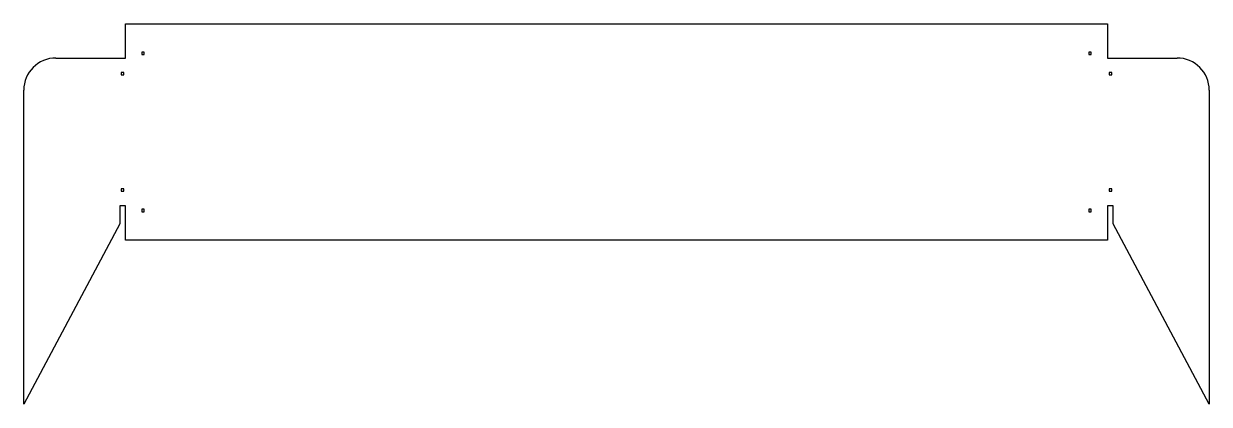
# Model space of a CAD drawing. Header units: millimetres. Extents: x 20 to 388, y 17 to 135.
import ezdxf

# ---------------------------------------------------------------- set-up
doc = ezdxf.new("R2010")
doc.units = ezdxf.units.MM

msp = doc.modelspace()

# ---------------------------------------------------------------- linework, layer by layer
at = {"color": 7, "linetype": 'Continuous', "lineweight": 25}
for p, q in [((51.52, 124.6), (51.52, 135.24)), ((51.52, 135.24), (356.08, 135.24)), ((356.08, 135.24), (356.08, 124.6)), ((57.38, 126.46), (56.62, 126.46)), ((56.62, 126.46), (56.62, 125.69)), ((56.62, 125.69), (57.38, 125.69)), ((57.38, 125.69), (57.38, 126.46)), ((350.98, 126.46), (350.22, 126.46)), ((350.22, 126.46), (350.22, 125.69)), ((350.22, 125.69), (350.98, 125.69)), ((350.98, 125.69), (350.98, 126.46)), ((30, 124.6), (51.52, 124.6)), ((356.08, 124.6), (377.6, 124.6)), ((51.04, 120.12), (50.26, 120.12)), ((50.26, 120.12), (50.26, 119.33)), ((50.26, 119.33), (51.04, 119.33)), ((51.04, 119.33), (51.04, 120.12)), ((357.34, 120.12), (356.56, 120.12)), ((356.56, 120.12), (356.56, 119.33)), ((356.56, 119.33), (357.34, 119.33)), ((357.34, 119.33), (357.34, 120.12)), ((20, 17.17), (20, 114.6)), ((387.6, 114.6), (387.6, 17.17)), ((51.04, 84.04), (50.26, 84.04)), ((50.26, 84.04), (50.26, 83.26)), ((50.26, 83.26), (51.04, 83.26)), ((51.04, 83.26), (51.04, 84.04)), ((357.34, 84.04), (356.56, 84.04)), ((356.56, 84.04), (356.56, 83.26)), ((356.56, 83.26), (357.34, 83.26)), ((357.34, 83.26), (357.34, 84.04)), ((51.52, 78.77), (49.78, 78.77)), ((49.78, 78.77), (49.78, 73.18)), ((51.52, 68.13), (51.52, 78.77)), ((57.38, 77.68), (56.62, 77.68)), ((56.62, 77.68), (56.62, 76.92)), ((57.38, 76.92), (57.38, 77.68)), ((350.98, 77.68), (350.22, 77.68)), ((350.22, 77.68), (350.22, 76.92)), ((350.98, 76.92), (350.98, 77.68)), ((357.82, 78.77), (356.08, 78.77)), ((356.08, 78.77), (356.08, 68.13)), ((357.82, 73.18), (357.82, 78.77)), ((56.62, 76.92), (57.38, 76.92)), ((350.22, 76.92), (350.98, 76.92)), ((49.78, 73.18), (20, 17.17)), ((387.6, 17.17), (357.82, 73.18)), ((356.08, 68.13), (51.52, 68.13))]:
    msp.add_line(p, q, dxfattribs=at)
for centre, start, end in [((30, 114.6), 90, 180), ((377.6, 114.6), 0, 90)]:
    msp.add_arc(centre, 10, start, end, dxfattribs=at)

doc.saveas('drawing.dxf')
